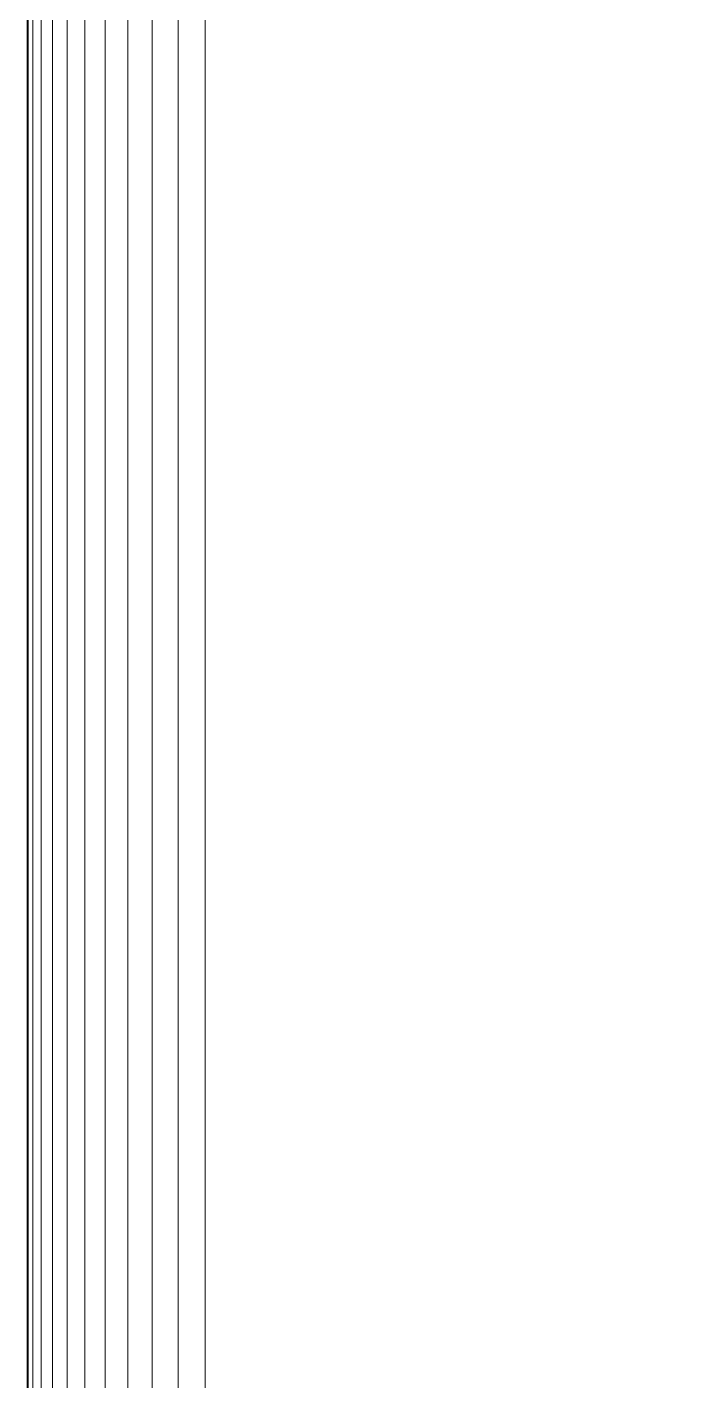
# Model space of a CAD drawing. Header units: centimetres. Extents: x -13467 to 3766, y -437 to 1921.
# Drawn here: x -8732.12 to -8717.46, y 124 to 154 of the extents above; entities that cross this region are included whole.
import ezdxf

# ---------------------------------------------------------------- set-up
doc = ezdxf.new("R2010")
doc.units = ezdxf.units.CM
doc.layers.add('A-GENM', color=7, linetype='Continuous', lineweight=9)

# ---------------------------------------------------------------- blocks, each defined once
blk = doc.blocks.new('EQ-01-012 - EQ-01-012_dwg_Agrupar_518-V25-Sección 1-1')
at = {"layer": 'A-GENM', "color": 136, "true_color": 0x007f7f}
for p, q in [((-8732.124, 194), (-8732.124, 94)), ((-8732.1, 194), (-8732.1, 94)), ((-8731.996, 194), (-8731.996, 94)), ((-8731.814, 194), (-8731.814, 94)), ((-8731.558, 194), (-8731.558, 94)), ((-8731.231, 194), (-8731.231, 94)), ((-8730.84, 194), (-8730.84, 94)), ((-8730.39, 194), (-8730.39, 94)), ((-8729.89, 194), (-8729.89, 94)), ((-8729.348, 194), (-8729.348, 94)), ((-8728.773, 194), (-8728.773, 94)), ((-8728.176, 194), (-8728.176, 94))]:
    blk.add_line(p, q, dxfattribs=at)
at = {"layer": 'A-GENM', "color": 136, "true_color": 0x007f7f, "flags": 128}
for points in [[(-8732.124, 94), (-8732.124, 194)], [(-8732.1, 94), (-8732.1, 194)], [(-8731.996, 94), (-8731.996, 194)], [(-8731.814, 94), (-8731.814, 194)], [(-8731.558, 94), (-8731.558, 194)], [(-8731.231, 94), (-8731.231, 194)], [(-8730.84, 94), (-8730.84, 194)], [(-8730.39, 94), (-8730.39, 194)], [(-8729.89, 94), (-8729.89, 194)], [(-8729.348, 94), (-8729.348, 194)], [(-8728.773, 94), (-8728.773, 194)]]:
    blk.add_lwpolyline(points, close=True, dxfattribs=at)
blk.add_lwpolyline([(-8728.176, 94), (-8728.176, 194), (-8684.094, 194)], dxfattribs=at)
blk.add_lwpolyline([(-8728.176, 94), (-8728.176, 194), (-8684.094, 194)], dxfattribs=at)
blk = doc.blocks.new('EQ-01-012 - EQ-01-012_dwg-V26-Sección 1-1')
blk.add_blockref('EQ-01-012 - EQ-01-012_dwg_Agrupar_518-V25-Sección 1-1', (0, 0))
blk = doc.blocks.new('EQ-01-012 - EQ-01-012-V27-Sección 1-1')
blk.add_blockref('EQ-01-012 - EQ-01-012_dwg-V26-Sección 1-1', (0, 0))
blk = doc.blocks.new('PQ_RVR_MEP-01_ZZ_ZZ_MO_T_A_rvt-1-Sección 1-1')
at = {"layer": 'A-GENM', "lineweight": 9}
blk.add_blockref('EQ-01-012 - EQ-01-012-V27-Sección 1-1', (0, 0), dxfattribs=at)

msp = doc.modelspace()

# ---------------------------------------------------------------- block references
at = {"lineweight": 5}
msp.add_blockref('PQ_RVR_MEP-01_ZZ_ZZ_MO_T_A_rvt-1-Sección 1-1', (0, 0), dxfattribs=at)

doc.saveas('drawing.dxf')
